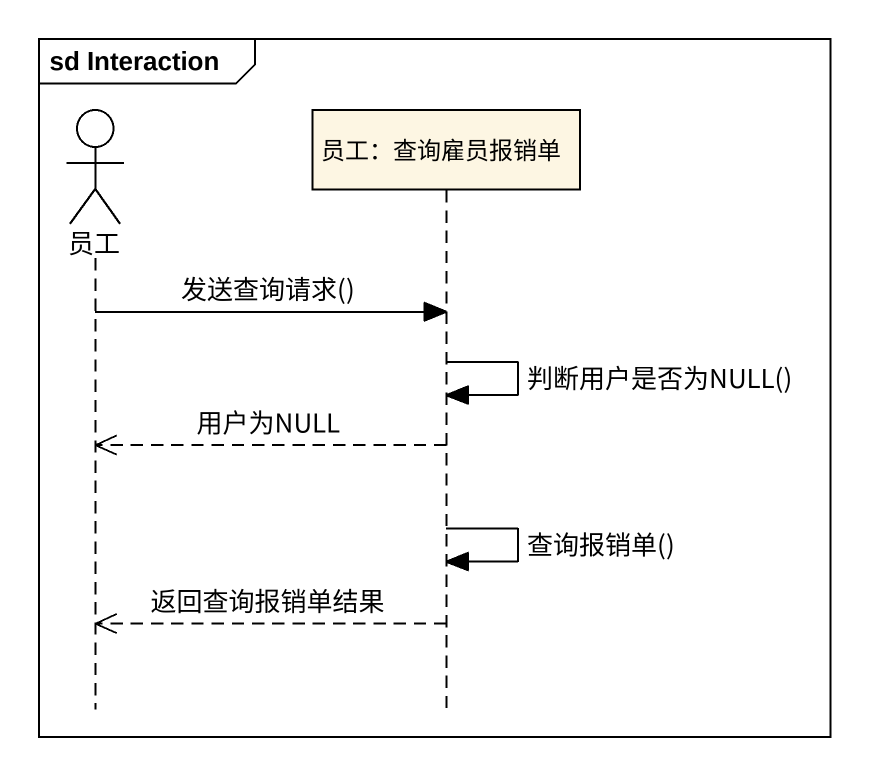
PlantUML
@startuml
mainframe sd Interaction
hide footbox
actor 员工
participant "员工：查询雇员报销单" as 员工_查询雇员报销单

员工 -> 员工_查询雇员报销单 : 发送查询请求()
员工_查询雇员报销单 -> 员工_查询雇员报销单 : 判断用户是否为NULL()
员工_查询雇员报销单 -->> 员工 : 用户为NULL
员工_查询雇员报销单 -> 员工_查询雇员报销单 : 查询报销单()
员工_查询雇员报销单 -->> 员工 : 返回查询报销单结果
@enduml
